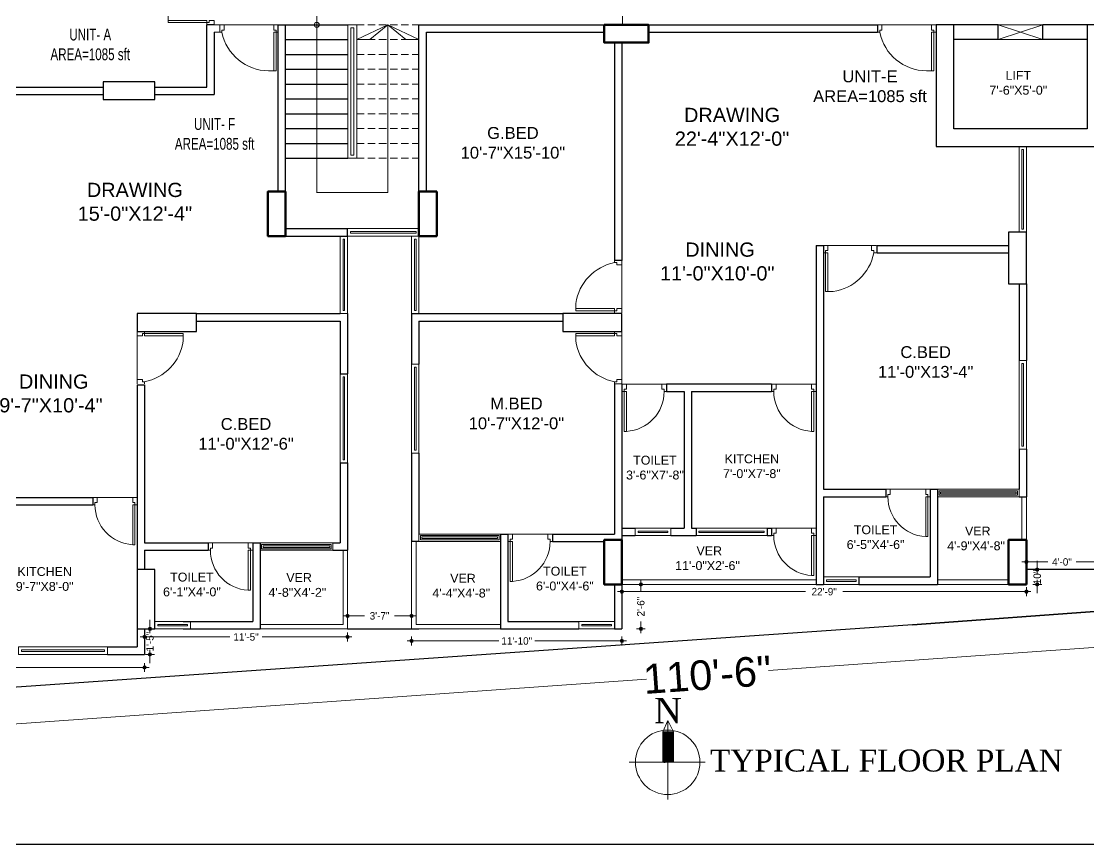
# Model space of a CAD drawing. Header units: feet. Extents: x 26 to 44756, y -209071 to 1253.
# Drawn here: x 4683 to 5404, y 14 to 570 of the extents above; entities that cross this region are included whole.
import ezdxf

# ---------------------------------------------------------------- set-up
doc = ezdxf.new("R2010")
doc.units = ezdxf.units.FT
doc.header["$MEASUREMENT"] = 0
doc.linetypes.add('HIDDEN', pattern=[0.375, 0.25, -0.125])
doc.layers.get('0').update_dxf_attribs({"lineweight": 0})
doc.layers.get('Defpoints').update_dxf_attribs({"lineweight": 15})
for name, color, linetype, lineweight in [('Arrow-Z', 222, 'Continuous', 0), ('COLUMN', 1, 'Continuous', 50), ('Column_Zakirul', 10, 'Continuous', 30), ('DOOR', 13, 'Continuous', 20), ('pln-WALL', 7, 'Continuous', 35), ('TEXT', 251, 'Continuous', 9), ('TEXT 2', 190, 'Continuous', 13), ('VER', 30, 'Continuous', 15), ('wall', 250, 'Continuous', 0), ('WALL (I)', 7, 'Continuous', 0), ('WALL 0.30', 3, 'Continuous', 0), ('WIN', 132, 'Continuous', 9)]:
    doc.layers.add(name, color=color, linetype=linetype, lineweight=lineweight)
doc.layers.add('Boundary Line', color=1, linetype='Continuous')
doc.styles.add('1-2', font='arial.ttf')
doc.styles.add('a', font='times.ttf', dxfattribs={"height": 1})
doc.styles.add('arial narrow', font='ARIALN.TTF')
doc.styles.add('DIM', font='arial.ttf', dxfattribs={"width": 0.9, "height": 7})
doc.styles.add('TNR', font='ARIALN.TTF', dxfattribs={"width": 0.7, "height": 8})
doc.dimstyles.new('New Dimnsion_Z', dxfattribs={"dimtxt": 5, "dimasz": 3, "dimexe": 0, "dimexo": 0, "dimgap": 0.5, "dimtad": 0, "dimdec": 0, "dimzin": 3, "dimdsep": 46, "dimlunit": 4, "dimtxsty": 'Standard', "dimblk": 'Arrow', "dimcen": 0, "dimse1": 1, "dimse2": 1, "dimclrd": 253, "dimclre": 253, "dimclrt": 142, "dimadec": 1, "dimazin": 1, "dimtfac": 1, "dimtdec": 0, "dimtix": 1, "dimtofl": 0, "dimtmove": 1, "dimatfit": 3, "dimldrblk": 'Arrow', "dimfxl": 3, "dimtolj": 1, "dimtzin": 0, "dimlwd": -1, "dimlwe": -1, "dimarcsym": 0})
doc.dimstyles.new('STANDARD$0', dxfattribs={"dimscale": 0, "dimtxt": 10, "dimasz": 8, "dimexe": 6, "dimexo": 8, "dimgap": 3, "dimtad": 1, "dimdec": 1, "dimzin": 3, "dimdsep": 46, "dimlunit": 4, "dimtxsty": 'DIM', "dimblk": 'DOTSMALL', "dimcen": 0, "dimclrd": 6, "dimclre": 6, "dimclrt": 256, "dimadec": 0, "dimazin": 0, "dimtfac": 1, "dimtdec": 1, "dimtofl": 0, "dimtmove": 2, "dimatfit": 1, "dimldrblk": 'DOTSMALL', "dimfxl": 1, "dimtolj": 1, "dimtzin": 0, "dimarcsym": 0})

# ---------------------------------------------------------------- blocks, each defined once
blk = doc.blocks.new('D2')
at = {"layer": 'DOOR', "linetype": 'ByBlock'}
for p, q in [((-5, 0), (-5, -1.5)), ((0, 0), (0, -3)), ((-3.5, -1.5), (-3.5, -3)), ((-31.96, -27), (-31.96, -28.5)), ((-5, -27), (-31.96, -27)), ((-5, -28.5), (-31.96, -28.5)), ((-5, -27), (-5, -28.5)), ((-5, -30), (-5, -28.5)), ((-3.5, -28.5), (-3.5, -27)), ((0, -30), (0, -27))]:
    blk.add_line(p, q, dxfattribs=at)
for points in [[(-3.5, -1.5), (-5, -1.5)], [(0, -3), (-3.5, -3)], [(-3.5, -28.5), (-5, -28.5)], [(0, -27), (-3.5, -27)]]:
    blk.add_lwpolyline(points, dxfattribs=at)
blk.add_arc((-5, -28.5), 27, 90, 176.81526, dxfattribs=at)
blk = doc.blocks.new('DOOOO')
at = {"layer": 'DOOR'}
blk.add_line((103921.78, 4820.01), (103945.78, 4820.01), dxfattribs=at)
at = {"layer": 'DOOR', "rotation": 270}
blk.add_blockref('D2', (103948.78, 4820.01), dxfattribs=at)
blk = doc.blocks.new('d 36')
at = {"layer": 'DOOR'}
for p, q in [((114513.84, 20341.86), (114508.84, 20341.86)), ((114512.34, 20315.79), (114512.34, 20341.86)), ((114513.84, 20315.79), (114513.84, 20341.86)), ((114479.84, 20315.79), (114481.34, 20315.79)), ((114512.34, 20315.79), (114513.84, 20315.79)), ((114515.34, 20315.79), (114513.84, 20315.79)), ((114479.84, 20310.79), (114482.84, 20310.79)), ((114481.34, 20314.29), (114482.84, 20314.29)), ((114482.84, 20310.79), (114512.34, 20310.79)), ((114513.84, 20314.29), (114512.34, 20314.29)), ((114515.34, 20310.79), (114512.34, 20310.79))]:
    blk.add_line(p, q, dxfattribs=at)
for points in [[(114481.34, 20314.29), (114481.34, 20315.79)], [(114513.84, 20314.29), (114513.84, 20315.79)], [(114482.84, 20310.79), (114482.84, 20314.29)], [(114512.34, 20310.79), (114512.34, 20314.29)]]:
    blk.add_lwpolyline(points, dxfattribs=at)
blk.add_arc((114513.35, 20309.56), 32.61, 97.94778, 168.98864, dxfattribs=at)
blk = doc.blocks.new('d40')
at = {"layer": 'DOOR'}
for p, q in [((66129.59, 28438.54), (66124.59, 28438.54)), ((66128.09, 28412.47), (66128.09, 28438.54)), ((66129.59, 28412.47), (66129.59, 28438.54)), ((66091.59, 28412.47), (66093.09, 28412.47)), ((66091.59, 28407.47), (66094.59, 28407.47)), ((66093.09, 28410.97), (66094.59, 28410.97)), ((66128.09, 28412.47), (66129.59, 28412.47)), ((66129.59, 28410.97), (66128.09, 28410.97)), ((66131.09, 28407.47), (66128.09, 28407.47)), ((66131.09, 28412.47), (66129.59, 28412.47))]:
    blk.add_line(p, q, dxfattribs=at)
for points in [[(66093.09, 28410.97), (66093.09, 28412.47)], [(66094.59, 28407.47), (66094.59, 28410.97)], [(66128.09, 28407.47), (66128.09, 28410.97)], [(66129.59, 28410.97), (66129.59, 28412.47)]]:
    blk.add_lwpolyline(points, dxfattribs=at)
blk.add_arc((66124.92, 28406.07), 32.47, 90.58736, 168.63094, dxfattribs=at)
blk = doc.blocks.new('*D19')
at = {"color": 6, "ltscale": 2, "transparency": 16777216}
for p, q in [((5131.18, 621.36), (5088.97, 621.36)), ((5088.97, 568.36), (5088.97, 620.36)), ((5091.57, 567.36), (5088.97, 567.36))]:
    blk.add_line(p, q, dxfattribs=at)
for points in [[(5088.8, 620.36), (5089.13, 620.36), (5088.97, 621.36)], [(5088.8, 568.36), (5089.13, 568.36), (5088.97, 567.36)]]:
    blk.add_solid(points, dxfattribs=at)
at = {"layer": 'Defpoints', "color": 0, "ltscale": 2, "transparency": 16777216}
for p in [(5088.97, 621.36), (5131.18, 621.36, 821.93), (5091.57, 567.36, 821.93)]:
    blk.add_point(p, dxfattribs=at)
at = {"color": 7, "ltscale": 2, "transparency": 16777216, "insert": (5083.77, 594.36), "char_height": 10, "attachment_point": 5, "rotation": 90, "style": '1-2'}
blk.add_mtext('\\A1;4\'-6"', dxfattribs=at)
blk = doc.blocks.new('*D12')
at = {"layer": 'Defpoints', "color": 0, "ltscale": 2, "transparency": 16777216}
for p in [(5806.03, 200.57, 794.8), (4482.88, 106.55, 804.49), (4484.65, 81.6)]:
    blk.add_point(p, dxfattribs=at)
at = {"layer": 'wall', "color": 7, "ltscale": 2, "transparency": 16777216}
for p, q in [((5806.03, 200.57), (5807.8, 175.61)), ((5806.81, 175.54), (5187.39, 131.53)), ((4485.65, 81.67), (5105.06, 125.68)), ((4482.88, 106.55), (4484.65, 81.6))]:
    blk.add_line(p, q, dxfattribs=at)
for points in [[(5806.79, 175.71), (5806.82, 175.38), (5807.8, 175.61)], [(4485.64, 81.84), (4485.66, 81.5), (4484.65, 81.6)]]:
    blk.add_solid(points, dxfattribs=at)
at = {"layer": 'wall', "color": 7, "ltscale": 2, "transparency": 16777216, "insert": (5146.23, 128.61), "char_height": 20, "attachment_point": 5, "rotation": 4.06429, "style": '1-2'}
blk.add_mtext('\\A1;110\'-6"', dxfattribs=at)
blk = doc.blocks.new('Arrow')
at = {"layer": 'Arrow-Z', "ltscale": 10}
h = blk.add_hatch(color=256, dxfattribs=at)
h.dxf.hatch_style = 1
edge = h.paths.add_edge_path()
edge.add_arc((0, 0), 0.377, 0, 360)
for p, q in [((1, 0), (-1, 0)), ((0, 1), (0, -1))]:
    blk.add_line(p, q, dxfattribs=at)
blk.add_circle((0, 0), 0.377, dxfattribs=at)
blk = doc.blocks.new('*D53')
at = {"color": 253, "transparency": 16777216}
for p, q in [((5364.58, 204.86), (5375.92, 204.86)), ((5406.58, 204.86), (5395.25, 204.86))]:
    blk.add_line(p, q, dxfattribs=at)
at = {"layer": 'Defpoints', "color": 0, "transparency": 16777216}
for p in [(5361.58, 204.86), (5361.58, 204.7, 821.93), (5409.58, 205.08, 821.93)]:
    blk.add_point(p, dxfattribs=at)
at = {"color": 253, "transparency": 16777216, "xscale": 3, "yscale": 3, "zscale": 3, "rotation": 180}
blk.add_blockref('Arrow', (5361.58, 204.86), dxfattribs=at)
at = {"color": 253, "transparency": 16777216, "xscale": 3, "yscale": 3, "zscale": 3}
blk.add_blockref('Arrow', (5409.58, 204.86), dxfattribs=at)
at = {"color": 142, "transparency": 16777216, "insert": (5385.58, 204.86), "char_height": 5, "attachment_point": 5}
blk.add_mtext('\\A1;4\'-0"', dxfattribs=at)
blk = doc.blocks.new('*D54')
at = {"color": 253, "transparency": 16777216}
for p, q in [((5368.87, 202.7), (5368.87, 205.7)), ((5368.87, 186.7), (5368.87, 183.7))]:
    blk.add_line(p, q, dxfattribs=at)
at = {"layer": 'Defpoints', "color": 0, "transparency": 16777216}
for p in [(5361.58, 199.7, 821.93), (5361.58, 189.7, 821.93), (5368.87, 189.7)]:
    blk.add_point(p, dxfattribs=at)
at = {"color": 253, "transparency": 16777216, "xscale": 3, "yscale": 3, "zscale": 3}
for p, rotation in [((5368.87, 199.7), 270), ((5368.87, 189.7), 90)]:
    blk.add_blockref('Arrow', p, dxfattribs=dict(at, rotation=rotation))
at = {"color": 142, "transparency": 16777216, "insert": (5368.87, 194.7), "char_height": 5, "attachment_point": 5, "rotation": 90}
blk.add_mtext('\\A1;10"', dxfattribs=at)
blk = doc.blocks.new('*D55')
at = {"color": 253, "transparency": 16777216}
for p, q in [((5091.57, 184.8), (5212.5, 184.8)), ((5358.58, 184.8), (5237.66, 184.8))]:
    blk.add_line(p, q, dxfattribs=at)
at = {"layer": 'Defpoints', "color": 0, "transparency": 16777216}
for p in [(5088.57, 189.7, 821.93), (5361.58, 189.7, 821.93), (5088.57, 184.8)]:
    blk.add_point(p, dxfattribs=at)
at = {"color": 253, "transparency": 16777216, "xscale": 3, "yscale": 3, "zscale": 3, "rotation": 180}
blk.add_blockref('Arrow', (5088.57, 184.8), dxfattribs=at)
at = {"color": 253, "transparency": 16777216, "xscale": 3, "yscale": 3, "zscale": 3}
blk.add_blockref('Arrow', (5361.58, 184.8), dxfattribs=at)
at = {"color": 142, "transparency": 16777216, "insert": (5225.08, 184.8), "char_height": 5, "attachment_point": 5}
blk.add_mtext('\\A1;22\'-9"', dxfattribs=at)
blk = doc.blocks.new('*D56')
at = {"color": 253, "transparency": 16777216}
for p, q in [((5101.33, 186.7), (5101.33, 184.78)), ((5101.33, 162.7), (5101.33, 164.62))]:
    blk.add_line(p, q, dxfattribs=at)
at = {"layer": 'Defpoints', "color": 0, "transparency": 16777216}
for p in [(5088.57, 189.7, 821.93), (5101.33, 189.7), (5088.57, 159.7, 821.93)]:
    blk.add_point(p, dxfattribs=at)
at = {"color": 253, "transparency": 16777216, "xscale": 3, "yscale": 3, "zscale": 3}
for p, rotation in [((5101.33, 189.7), 90), ((5101.33, 159.7), 270)]:
    blk.add_blockref('Arrow', p, dxfattribs=dict(at, rotation=rotation))
at = {"color": 142, "transparency": 16777216, "insert": (5101.33, 174.7), "char_height": 5, "attachment_point": 5, "rotation": 90}
blk.add_mtext('\\A1;2\'-6"', dxfattribs=at)
blk = doc.blocks.new('*D57')
at = {"color": 253, "transparency": 16777216}
for p, q in [((4949.57, 151.51), (5005.4, 151.51)), ((5085.57, 151.51), (5029.74, 151.51))]:
    blk.add_line(p, q, dxfattribs=at)
at = {"layer": 'Defpoints', "color": 0, "transparency": 16777216}
for p in [(4946.57, 159.7, 821.93), (5088.57, 159.7, 821.93), (4946.57, 151.51)]:
    blk.add_point(p, dxfattribs=at)
at = {"color": 253, "transparency": 16777216, "xscale": 3, "yscale": 3, "zscale": 3, "rotation": 180}
blk.add_blockref('Arrow', (4946.57, 151.51), dxfattribs=at)
at = {"color": 253, "transparency": 16777216, "xscale": 3, "yscale": 3, "zscale": 3}
blk.add_blockref('Arrow', (5088.57, 151.51), dxfattribs=at)
at = {"color": 142, "transparency": 16777216, "insert": (5017.57, 151.51), "char_height": 5, "attachment_point": 5}
blk.add_mtext('\\A1;11\'-10"', dxfattribs=at)
blk = doc.blocks.new('*D58')
at = {"color": 253, "transparency": 16777216}
for p, q in [((4906.35, 168.44), (4914.87, 168.44)), ((4943.57, 168.44), (4935.04, 168.44))]:
    blk.add_line(p, q, dxfattribs=at)
at = {"layer": 'Defpoints', "color": 0, "transparency": 16777216}
for p in [(4903.35, 168.44), (4903.35, 167.58, 821.93), (4946.57, 167.58, 821.93)]:
    blk.add_point(p, dxfattribs=at)
at = {"color": 253, "transparency": 16777216, "xscale": 3, "yscale": 3, "zscale": 3, "rotation": 180}
blk.add_blockref('Arrow', (4903.35, 168.44), dxfattribs=at)
at = {"color": 253, "transparency": 16777216, "xscale": 3, "yscale": 3, "zscale": 3}
blk.add_blockref('Arrow', (4946.57, 168.44), dxfattribs=at)
at = {"color": 142, "transparency": 16777216, "insert": (4924.96, 168.44), "char_height": 5, "attachment_point": 5}
blk.add_mtext('\\A1;3\'-7"', dxfattribs=at)
blk = doc.blocks.new('*D59')
at = {"color": 253, "transparency": 16777216}
for p, q in [((4769.36, 154.24), (4823.94, 154.24)), ((4900.35, 154.24), (4845.77, 154.24))]:
    blk.add_line(p, q, dxfattribs=at)
at = {"layer": 'Defpoints', "color": 0, "transparency": 16777216}
for p in [(4766.36, 159.7, 821.93), (4903.35, 159.7, 821.93), (4766.36, 154.24)]:
    blk.add_point(p, dxfattribs=at)
at = {"color": 253, "transparency": 16777216, "xscale": 3, "yscale": 3, "zscale": 3, "rotation": 180}
blk.add_blockref('Arrow', (4766.36, 154.24), dxfattribs=at)
at = {"color": 253, "transparency": 16777216, "xscale": 3, "yscale": 3, "zscale": 3}
blk.add_blockref('Arrow', (4903.35, 154.24), dxfattribs=at)
at = {"color": 142, "transparency": 16777216, "insert": (4834.86, 154.24), "char_height": 5, "attachment_point": 5}
blk.add_mtext('\\A1;11\'-5"', dxfattribs=at)
blk = doc.blocks.new('*D60')
at = {"color": 253, "transparency": 16777216}
for p, q in [((4769.98, 162.7), (4769.98, 165.7)), ((4769.98, 139.46), (4769.98, 136.46))]:
    blk.add_line(p, q, dxfattribs=at)
at = {"layer": 'Defpoints', "color": 0, "transparency": 16777216}
for p in [(4766.36, 159.7, 821.93), (4769.98, 159.7), (4766.36, 142.46, 821.93)]:
    blk.add_point(p, dxfattribs=at)
at = {"color": 253, "transparency": 16777216, "xscale": 3, "yscale": 3, "zscale": 3}
for p, rotation in [((4769.98, 159.7), 270), ((4769.98, 142.46), 90)]:
    blk.add_blockref('Arrow', p, dxfattribs=dict(at, rotation=rotation))
at = {"color": 142, "transparency": 16777216, "insert": (4769.98, 151.08), "char_height": 5, "attachment_point": 5, "rotation": 90}
blk.add_mtext('\\A1;1\'-5"', dxfattribs=at)
blk = doc.blocks.new('*D61')
at = {"color": 253, "transparency": 16777216}
for p, q in [((4511.7, 133.63), (4625.78, 133.63)), ((4763.36, 133.63), (4649.28, 133.63))]:
    blk.add_line(p, q, dxfattribs=at)
at = {"layer": 'Defpoints', "color": 0, "transparency": 16777216}
for p in [(4508.7, 142.46, 821.93), (4766.36, 142.46, 821.93), (4508.7, 133.63)]:
    blk.add_point(p, dxfattribs=at)
at = {"color": 253, "transparency": 16777216, "xscale": 3, "yscale": 3, "zscale": 3, "rotation": 180}
blk.add_blockref('Arrow', (4508.7, 133.63), dxfattribs=at)
at = {"color": 253, "transparency": 16777216, "xscale": 3, "yscale": 3, "zscale": 3}
blk.add_blockref('Arrow', (4766.36, 133.63), dxfattribs=at)
at = {"color": 142, "transparency": 16777216, "insert": (4637.53, 133.63), "char_height": 5, "attachment_point": 5}
blk.add_mtext('\\A1;21\'-6"', dxfattribs=at)

msp = doc.modelspace()

# ---------------------------------------------------------------- hatches: boundary and pattern name
at = {"layer": 'pln-WALL'}
h = msp.add_hatch(dxfattribs=at)
h.set_pattern_fill('ANSI31', color=256, scale=1.431119, angle=810, style=0)
h.set_pattern_definition([(135, (49662.4632, -5098.92714), (-0.1264942564, -0.1264942564), [])])
h.paths.add_polyline_path([(5116.25, 90.25), (5116.25, 69.67), (5123.32, 69.67), (5123.32, 90.25)])

# ---------------------------------------------------------------- linework, layer by layer
at = {"color": 7, "lineweight": 25, "ltscale": 2}
for p, q in [((4808.36, 525.38), (4808.36, 567.36)), ((4813.36, 567.36), (4808.36, 567.36)), ((4813.36, 562.36), (4813.36, 520.38)), ((4856.57, 454.82, 821.93), (4856.57, 567.36, 821.93)), ((4856.57, 567.36, 821.93), (4903.57, 567.36, 821.93)), ((4861.57, 454.82, 821.93), (4861.57, 567.36, 821.93)), ((4951.57, 567.36, 821.93), (5076.57, 567.36, 821.93)), ((4951.57, 454.82, 821.93), (4951.57, 567.36, 821.93)), ((4951.57, 567.36, 821.93), (4956.57, 567.36, 821.93)), ((4956.57, 562.36, 821.93), (5076.57, 562.36, 821.93)), ((4956.57, 454.82, 821.93), (4956.57, 562.36, 821.93)), ((5106.57, 567.36, 821.93), (5261.08, 567.36, 821.93)), ((5106.57, 562.36, 821.93), (5261.08, 562.36, 821.93)), ((5261.08, 567.36, 821.93), (5261.08, 562.36, 821.93)), ((5342.58, 567.36, 821.93), (5312.58, 567.36, 821.93)), ((5342.58, 557.36, 821.93), (5342.58, 567.36, 821.93)), ((5402.58, 567.36, 821.93), (5372.58, 567.36, 821.93)), ((5372.58, 557.36, 821.93), (5372.58, 567.36, 821.93)), ((4861.57, 557.36, 821.93), (4903.57, 557.36, 821.93)), ((5083.57, 555.36, 821.93), (5083.57, 408.39, 821.93)), ((5088.57, 555.36, 821.93), (5088.57, 408.39, 821.93)), ((5342.58, 557.36, 821.93), (5312.58, 557.36, 821.93)), ((5402.58, 557.36, 821.93), (5372.58, 557.36, 821.93)), ((4861.57, 547.36, 821.93), (4903.57, 547.36, 821.93)), ((4861.57, 537.36, 821.93), (4903.57, 537.36, 821.93)), ((4861.57, 527.36, 821.93), (4903.57, 527.36, 821.93)), ((4672.5, 525.38, 821.93), (4738.36, 525.38, 821.93)), ((4672.5, 520.38, 821.93), (4738.36, 520.38, 821.93)), ((4773.36, 525.38, 821.93), (4808.36, 525.38, 821.93)), ((4773.36, 520.38, 821.93), (4813.36, 520.38, 821.93)), ((4861.57, 517.36, 821.93), (4903.57, 517.36, 821.93)), ((4861.57, 507.36, 821.93), (4903.57, 507.36, 821.93)), ((4861.57, 497.36, 821.93), (4903.57, 497.36, 821.93)), ((4861.57, 487.36, 821.93), (4903.57, 487.36, 821.93)), ((4861.57, 477.36, 821.93), (4903.57, 477.36, 821.93)), ((4861.57, 429.82, 821.93), (4903.35, 429.82, 821.93)), ((4903.35, 424.82, 821.93), (4903.35, 429.82, 821.93)), ((4861.57, 424.82, 821.93), (4903.35, 424.82, 821.93)), ((5219.57, 418.46, 821.93), (5219.57, 189.7, 821.93)), ((5219.57, 418.46, 821.93), (5224.57, 418.46, 821.93)), ((5224.57, 418.46, 821.93), (5224.57, 253.89, 821.93)), ((5260.57, 418.46, 821.93), (5260.57, 413.46, 821.93)), ((5260.57, 418.46, 821.93), (5349.58, 418.46, 821.93)), ((5260.57, 413.46, 821.93), (5349.58, 413.46, 821.93)), ((5088.57, 408.39, 821.93), (5083.57, 408.39, 821.93)), ((5356.58, 392.46, 821.93), (5356.58, 340.89, 821.93)), ((5361.58, 392.46, 821.93), (5361.58, 340.89, 821.93)), ((4801.36, 372.46, 821.93), (4893.36, 372.46, 821.93)), ((4801.36, 372.46, 821.93), (4898.36, 372.46, 821.93)), ((4801.36, 367.46, 821.93), (4898.35, 367.46, 821.93)), ((4898.35, 367.46, 821.93), (4898.35, 331.79, 821.93)), ((4903.35, 372.46, 821.93), (4903.35, 331.79, 821.93)), ((4946.57, 372.46, 821.93), (4946.57, 338.29, 821.93)), ((4946.57, 372.46, 821.93), (5048.57, 372.46, 821.93)), ((4946.57, 372.46, 821.93), (5048.57, 372.46, 821.93)), ((4951.57, 367.46, 821.93), (4951.57, 338.29, 821.93)), ((4951.57, 367.46, 821.93), (5048.57, 367.46, 821.93)), ((4951.57, 367.46, 821.93), (5048.57, 367.46, 821.93)), ((4898.35, 331.79, 821.93), (4903.35, 331.79, 821.93)), ((4761.36, 324.46, 821.93), (4761.36, 171.7, 821.93)), ((4761.36, 324.46, 821.93), (4766.36, 324.46, 821.93)), ((4766.36, 324.46, 821.93), (4766.36, 217.7, 821.93)), ((5083.57, 324.96, 821.93), (5083.57, 223.7, 821.93)), ((5088.57, 324.96, 821.93), (5088.57, 219.7, 821.93)), ((5118.57, 324.96, 821.93), (5189.57, 324.96, 821.93)), ((5118.57, 324.96, 821.93), (5118.57, 319.96, 821.93)), ((5189.57, 324.96, 821.93), (5189.57, 319.96, 821.93)), ((5118.57, 319.96, 821.93), (5130.57, 319.96, 821.93)), ((5130.57, 319.96, 821.93), (5130.57, 227.7, 821.93)), ((5135.57, 319.96, 821.93), (5135.57, 227.7, 821.93)), ((5135.57, 319.96, 821.93), (5189.57, 319.96, 821.93)), ((4946.57, 278.29, 821.93), (4946.57, 218.7, 821.93)), ((4951.57, 278.29, 821.93), (4951.57, 223.7, 821.93)), ((5356.58, 280.89, 821.93), (5356.58, 253.89, 821.93)), ((5361.58, 280.89, 821.93), (5361.58, 248.89, 821.93)), ((4898.35, 271.79, 821.93), (4898.35, 217.73, 821.93)), ((4898.35, 271.79, 821.93), (4903.35, 271.79, 821.93)), ((4903.35, 271.79, 821.93), (4903.35, 212.7, 821.93)), ((5224.57, 253.89, 821.93), (5266.58, 253.89, 821.93)), ((5266.58, 253.89, 821.93), (5266.58, 248.89, 821.93)), ((5296.58, 253.89, 821.93), (5296.58, 194.7, 821.93)), ((5296.58, 253.89, 821.93), (5301.58, 253.89, 821.93)), ((5301.58, 253.89, 821.93), (5301.58, 248.89, 821.93)), ((4646.5, 248.46, 821.93), (4731.36, 248.46, 821.93)), ((4731.36, 248.46, 821.93), (4731.36, 243.46, 821.93)), ((5224.57, 248.89, 821.93), (5224.57, 189.7, 821.93)), ((5224.57, 248.89, 821.93), (5266.58, 248.89, 821.93)), ((5301.58, 248.89, 821.93), (5301.58, 189.7, 821.93)), ((5356.58, 248.89, 821.93), (5361.58, 248.89, 821.93)), ((5358.58, 248.89, 821.93), (5361.58, 248.89, 821.93)), ((4646.5, 243.46, 821.93), (4731.36, 243.46, 821.93)), ((5006.61, 223.7, 821.93), (5006.61, 218.7, 821.93)), ((5006.61, 223.7, 821.93), (5011.61, 223.7, 821.93)), ((5011.61, 223.7, 821.93), (5011.61, 164.7, 821.93)), ((5041.61, 223.7, 821.93), (5041.61, 218.7, 821.93)), ((5041.61, 223.7, 821.93), (5083.57, 223.7, 821.93)), ((5088.57, 227.7, 821.93), (5097.57, 227.7, 821.93)), ((5121.57, 227.7, 821.93), (5130.57, 227.7, 821.93)), ((5135.57, 227.7, 821.93), (5138.57, 227.7, 821.93)), ((5138.57, 227.7, 821.93), (5138.57, 222.7, 821.93)), ((5186.57, 227.7, 821.93), (5189.57, 227.7, 821.93)), ((5186.57, 227.7, 821.93), (5186.57, 222.7, 821.93)), ((5189.57, 227.7, 821.93), (5189.57, 222.7, 821.93)), ((4766.36, 217.7, 821.93), (4809.36, 217.7, 821.93)), ((4809.36, 217.7, 821.93), (4809.36, 212.7, 821.93)), ((4839.36, 217.7, 821.93), (4844.36, 217.7, 821.93)), ((4839.36, 217.7, 821.93), (4839.36, 164.7, 821.93)), ((4844.36, 217.7, 821.93), (4844.36, 159.7, 821.93)), ((4893.36, 217.73, 821.93), (4898.35, 217.73, 821.93)), ((4951.57, 218.7, 821.93), (4946.57, 218.7, 821.93)), ((5006.61, 218.7, 821.93), (5006.61, 159.7, 821.93)), ((5041.61, 218.7, 821.93), (5076.57, 218.7, 821.93)), ((5088.57, 222.7, 821.93), (5097.57, 222.7, 821.93)), ((5121.57, 222.7, 821.93), (5138.57, 222.7, 821.93)), ((5186.57, 222.7, 821.93), (5189.57, 222.7, 821.93)), ((4766.36, 212.7, 821.93), (4809.36, 212.7, 821.93)), ((4766.36, 212.7, 821.93), (4766.36, 199.7, 821.93)), ((4893.36, 212.7, 821.93), (4903.35, 212.7, 821.93)), ((5248.57, 194.7, 821.93), (5248.57, 189.7, 821.93)), ((5248.57, 194.7, 821.93), (5296.58, 194.7, 821.93)), ((5409.58, 199.7, 821.93), (5361.58, 199.7, 821.93)), ((5083.57, 189.7, 821.93), (5083.57, 159.7, 821.93)), ((5088.57, 189.7, 821.93), (5088.57, 159.7, 821.93)), ((5219.57, 189.7, 821.93), (5224.57, 189.7, 821.93)), ((5248.57, 189.7, 821.93), (5301.58, 189.7, 821.93)), ((4761.36, 159.7, 821.93), (4761.36, 147.46, 821.93)), ((4766.36, 159.7, 821.93), (4766.36, 142.46, 821.93)), ((4792.36, 164.7, 821.93), (4839.36, 164.7, 821.93)), ((4792.36, 159.7, 821.93), (4844.36, 159.7, 821.93)), ((4903.35, 159.7, 821.93), (4951.57, 159.7, 821.93)), ((5006.61, 159.7, 821.93), (5059.57, 159.7, 821.93)), ((5011.61, 164.7, 821.93), (5059.57, 164.7, 821.93)), ((5083.57, 159.7, 821.93), (5088.57, 159.7, 821.93)), ((4741.25, 147.46, 821.93), (4761.36, 147.46, 821.93)), ((4741.25, 142.46, 821.93), (4766.36, 142.46, 821.93))]:
    msp.add_line(p, q, dxfattribs=at)
for p, q in [((4813.36, 567.36), (4817.07, 567.36, 821.93)), ((4817.07, 562.36, 821.93), (4813.36, 562.36)), ((4817.07, 567.36, 821.93), (4817.07, 562.36, 821.93)), ((5088.57, 324.96, 821.93), (5083.57, 324.96, 821.93))]:
    msp.add_line(p, q)
msp.add_lwpolyline([(4266.55, 1052.99), (5917.26, 1052.99), (5917.26, 14.05), (4266.55, 14.05)], close=True, dxfattribs=at)
at = {"layer": 'Boundary Line'}
for p, q in [((5284.61, 162.46, 821.93), (5806.03, 200.57)), ((5806.03, 200.57, 821.93), (5284.61, 162.46, 821.93)), ((5284.61, 162.46, 821.93), (4482.88, 106.55, 821.93))]:
    msp.add_line(p, q, dxfattribs=at)
at = {"layer": 'COLUMN', "ltscale": 85, "elevation": 821.93}
for points in [[(5076.57, 567.36), (5076.57, 555.36), (5106.57, 555.36), (5106.57, 567.36)], [(4861.57, 454.82), (4849.57, 454.82), (4849.57, 424.82), (4861.57, 424.82)], [(4963.57, 454.82), (4951.57, 454.82), (4951.57, 424.82), (4963.57, 424.82)]]:
    msp.add_lwpolyline(points, close=True, dxfattribs=at)
for points in [[(5088.57, 189.7), (5088.57, 219.7), (5076.57, 219.7), (5076.57, 189.7), (5088.57, 189.7)], [(5361.58, 189.7), (5361.58, 219.7), (5349.58, 219.7), (5349.58, 189.7), (5361.58, 189.7)]]:
    msp.add_lwpolyline(points, dxfattribs=at)
at = {"layer": 'Column_Zakirul', "ltscale": 85, "elevation": 821.93}
for points in [[(5076.57, 567.36), (5076.57, 555.36), (5106.57, 555.36), (5106.57, 567.36)], [(5312.58, 567.36), (5300.58, 567.36), (5300.58, 485.15), (5414.58, 485.15), (5414.58, 567.36), (5402.58, 567.36), (5402.58, 497.15), (5312.58, 497.15)], [(4738.36, 528.88), (4738.36, 516.88), (4773.36, 516.88), (4773.36, 528.88)], [(4861.57, 454.82), (4849.57, 454.82), (4849.57, 424.82), (4861.57, 424.82)], [(4963.57, 454.82), (4951.57, 454.82), (4951.57, 424.82), (4963.57, 424.82)], [(5349.58, 392.46), (5361.58, 392.46), (5361.58, 427.46), (5349.58, 427.46)], [(4761.36, 372.46), (4761.36, 360.46), (4801.36, 360.46), (4801.36, 372.46)], [(5048.57, 372.46), (5048.57, 360.46), (5088.57, 360.46), (5088.57, 372.46)], [(4761.36, 159.7), (4773.36, 159.7), (4773.36, 199.7), (4761.36, 199.7)]]:
    msp.add_lwpolyline(points, close=True, dxfattribs=at)
for points in [[(5088.57, 189.7), (5088.57, 219.7), (5076.57, 219.7), (5076.57, 189.7), (5088.57, 189.7)], [(5361.58, 189.7), (5361.58, 219.7), (5349.58, 219.7), (5349.58, 189.7), (5361.58, 189.7)]]:
    msp.add_lwpolyline(points, dxfattribs=at)
at = {"layer": 'DOOR'}
for p, q in [((4820.07, 567.36, 821.93), (4853.57, 567.36, 821.93)), ((5264.08, 567.36, 821.93), (5297.58, 567.36, 821.93))]:
    msp.add_line(p, q, dxfattribs=at)
at = {"layer": 'TEXT', "lineweight": 20}
for p, q in [((5119.44, 97.83), (5119.44, 44.44)), ((5144.76, 69.65), (5093.53, 69.65))]:
    msp.add_line(p, q, dxfattribs=at)
msp.add_lwpolyline([(5116.2, 90.23), (5123.27, 90.23), (5123.27, 69.65), (5116.2, 69.65)], close=True, dxfattribs=at)
msp.add_circle((5119.44, 69.65), 21.76, dxfattribs=at)
at = {"layer": 'VER', "ltscale": 85}
for p, q in [((4903.57, 477.36, 821.93), (4903.57, 567.36, 821.93)), ((4909.57, 477.36, 821.93), (4909.57, 567.36, 821.93)), ((5358.58, 248.89, 821.93), (5358.58, 219.7, 821.93)), ((5361.58, 248.89, 821.93), (5361.58, 219.7, 821.93)), ((4946.57, 218.7, 821.93), (4946.57, 159.7, 821.93)), ((4949.57, 218.7, 821.93), (4949.57, 162.74, 821.93)), ((4900.35, 212.7, 821.93), (4900.35, 162.7, 821.93)), ((4903.35, 212.7, 821.93), (4903.35, 159.7, 821.93)), ((5088.57, 192.7, 821.93), (5219.57, 192.7, 821.93)), ((5088.57, 189.7, 821.93), (5219.57, 189.7, 821.93)), ((5301.58, 192.7, 821.93), (5349.58, 192.7, 821.93)), ((5301.58, 189.7, 821.93), (5349.58, 189.7, 821.93)), ((4844.36, 162.7, 821.93), (4900.35, 162.7, 821.93)), ((4844.36, 159.7, 821.93), (4903.35, 159.7, 821.93)), ((4946.57, 159.7, 821.93), (5006.61, 159.7, 821.93)), ((4949.57, 162.74, 821.93), (5006.61, 162.74, 821.93))]:
    msp.add_line(p, q, dxfattribs=at)
at = {"layer": 'VER', "ltscale": 85, "elevation": 821.93}
for points in [[(4903.57, 567.36), (4909.57, 567.36), (4909.57, 477.36), (4903.57, 477.36)], [(4905.57, 565.36), (4907.57, 565.36), (4907.57, 479.36), (4905.57, 479.36)]]:
    msp.add_lwpolyline(points, close=True, dxfattribs=at)
at = {"layer": 'wall', "color": 5, "ltscale": 85}
for p, q in [((4882.57, 585.29, 821.93), (4882.57, 453.93, 821.93)), ((4882.57, 454.25, 821.93), (4882.57, 567.36, 821.93)), ((4930.57, 567.36, 821.93), (4909.57, 557.36, 821.93)), ((4918.35, 557.36, 821.93), (4930.57, 567.36, 821.93)), ((4930.57, 567.36, 821.93), (4930.57, 454.25, 821.93)), ((4930.57, 567.36, 821.93), (4951.57, 557.36, 821.93)), ((4942.78, 557.36, 821.93), (4930.57, 567.36, 821.93)), ((5342.58, 557.36, 821.93), (5372.58, 567.36, 821.93)), ((5342.58, 567.36, 821.93), (5372.58, 557.36, 821.93)), ((4909.57, 557.36, 821.93), (4918.35, 557.36, 821.93)), ((4942.78, 557.36, 821.93), (4951.57, 557.36, 821.93)), ((4930.57, 454.25, 821.93), (4882.57, 454.25, 821.93))]:
    msp.add_line(p, q, dxfattribs=at)
at = {"layer": 'wall', "color": 0, "linetype": 'HIDDEN', "ltscale": 20}
for p, q in [((4909.57, 567.36, 821.93), (4951.57, 567.36, 821.93)), ((4909.57, 557.36, 821.93), (4951.57, 557.36, 821.93)), ((4909.57, 547.36, 821.93), (4951.57, 547.36, 821.93)), ((4909.57, 537.36, 821.93), (4951.57, 537.36, 821.93)), ((4909.57, 527.36, 821.93), (4951.57, 527.36, 821.93)), ((4909.57, 517.36, 821.93), (4951.57, 517.36, 821.93)), ((4909.57, 507.36, 821.93), (4951.57, 507.36, 821.93)), ((4909.57, 497.36, 821.93), (4951.57, 497.36, 821.93)), ((4909.57, 487.36, 821.93), (4951.57, 487.36, 821.93)), ((4909.57, 477.36, 821.93), (4951.57, 477.36, 821.93))]:
    msp.add_line(p, q, dxfattribs=at)
at = {"layer": 'wall', "color": 0, "ltscale": 85}
for p, q in [((5116.2, 90.23), (5119.44, 97.83)), ((5116.2, 90.23), (5119.44, 97.83)), ((5119.44, 97.83), (5123.27, 90.23)), ((5119.44, 97.83), (5123.27, 90.23))]:
    msp.add_line(p, q, dxfattribs=at)
at = {"layer": 'wall', "color": 5, "ltscale": 85, "elevation": 821.93}
for points in [[(5342.58, 557.36), (5372.58, 557.36), (5372.58, 567.36), (5342.58, 567.36)], [(5356.58, 485.15), (5361.58, 485.15), (5361.58, 427.46), (5356.58, 427.46)], [(5358.58, 483.15), (5359.58, 483.15), (5359.58, 429.46), (5358.58, 429.46)], [(4903.35, 424.82), (4951.57, 424.82), (4951.57, 429.82), (4903.35, 429.82)], [(4905.35, 426.82), (4949.57, 426.82), (4949.57, 427.82), (4905.35, 427.82)], [(4898.35, 424.82), (4903.35, 424.82), (4903.35, 372.46), (4898.35, 372.46)], [(4900.35, 422.82), (4901.35, 422.82), (4901.35, 374.46), (4900.35, 374.46)], [(4946.57, 424.82), (4951.57, 424.82), (4951.57, 372.46), (4946.57, 372.46)], [(4948.57, 422.82), (4949.57, 422.82), (4949.57, 374.46), (4948.57, 374.46)], [(5356.58, 340.89), (5361.58, 340.89), (5361.58, 280.89), (5356.58, 280.89)], [(5358.58, 338.89), (5359.58, 338.89), (5359.58, 282.89), (5358.58, 282.89)], [(4898.35, 331.79), (4903.35, 331.79), (4903.35, 271.79), (4898.35, 271.79)], [(4946.57, 338.29), (4951.57, 338.29), (4951.57, 278.29), (4946.57, 278.29)], [(4948.57, 336.29), (4949.57, 336.29), (4949.57, 280.29), (4948.57, 280.29)], [(4900.35, 329.79), (4901.35, 329.79), (4901.35, 273.79), (4900.35, 273.79)], [(5356.58, 253.89), (5301.58, 253.89), (5301.58, 248.89), (5356.58, 248.89)], [(5355.58, 252.89), (5302.58, 252.89), (5302.58, 249.89), (5355.58, 249.89)], [(5354.58, 251.89), (5303.58, 251.89), (5303.58, 250.89), (5354.58, 250.89)], [(5006.61, 218.7), (4951.57, 218.7), (4951.57, 223.7), (5006.61, 223.7)], [(5097.57, 222.7), (5121.57, 222.7), (5121.57, 227.7), (5097.57, 227.7)], [(5099.57, 224.7), (5119.57, 224.7), (5119.57, 225.7), (5099.57, 225.7)], [(5138.57, 222.7), (5186.57, 222.7), (5186.57, 227.7), (5138.57, 227.7)], [(5140.57, 224.7), (5184.57, 224.7), (5184.57, 225.7), (5140.57, 225.7)], [(4893.36, 212.7), (4844.36, 212.7), (4844.36, 217.7), (4893.36, 217.7)], [(4892.36, 213.7), (4845.36, 213.7), (4845.36, 216.7), (4892.36, 216.7)], [(5005.61, 219.7), (4952.57, 219.7), (4952.57, 222.7), (5005.61, 222.7)], [(5004.61, 220.7), (4953.57, 220.7), (4953.57, 221.7), (5004.61, 221.7)], [(4891.36, 214.7), (4846.36, 214.7), (4846.36, 215.7), (4891.36, 215.7)], [(5224.57, 189.7), (5248.57, 189.7), (5248.57, 194.7), (5224.57, 194.7)], [(5226.57, 191.7), (5246.57, 191.7), (5246.57, 192.7), (5226.57, 192.7)], [(4773.36, 159.7), (4797.36, 159.7), (4797.36, 164.7), (4773.36, 164.7)], [(4775.36, 161.7), (4795.36, 161.7), (4795.36, 162.7), (4775.36, 162.7)], [(5059.57, 159.7), (5083.57, 159.7), (5083.57, 164.7), (5059.57, 164.7)], [(5061.57, 161.7), (5081.57, 161.7), (5081.57, 162.7), (5061.57, 162.7)], [(4681.25, 142.46), (4741.25, 142.46), (4741.25, 147.46), (4681.25, 147.46)], [(4683.25, 144.46), (4739.25, 144.46), (4739.25, 145.46), (4683.25, 145.46)]]:
    msp.add_lwpolyline(points, close=True, dxfattribs=at)
at = {"layer": 'wall', "color": 5, "ltscale": 85}
msp.add_circle((4882.57, 567.36, 821.93), 1.71, dxfattribs=at)

# ---------------------------------------------------------------- block references
at = {"layer": 'wall', "color": 0, "xscale": -1, "rotation": 180}
for p in [(-98830.2, 5144.96, 821.93), (-98907.17, 5043.71, 821.93)]:
    msp.add_blockref('DOOOO', p, dxfattribs=at)
at = {"layer": 'wall', "color": 0, "rotation": 180}
for p in [(109138.35, 5144.96, 821.93), (109215.36, 5073.89, 821.93), (108680.14, 5068.46, 821.93), (109138.35, 5047.71, 821.93), (108758.09, 5037.71, 821.93)]:
    msp.add_blockref('DOOOO', p, dxfattribs=at)
at = {"layer": 'WALL 0.30', "xscale": -1}
for p, rotation in [((33220.83, 66698.45), 90), ((-61274.52, 28974.84, 821.93), 180), ((-60830.5, 28974.84, 821.93), 180)]:
    msp.add_blockref('d40', p, dxfattribs=dict(at, rotation=rotation))
at = {"layer": 'WIN', "color": 4}
for p, rotation in [((119739.91, 20729.25, 821.93), 180), ((25399.37, -114154.88, 821.93), 90)]:
    msp.add_blockref('d 36', p, dxfattribs=dict(at, rotation=rotation))
at = {"layer": 'WIN', "color": 4, "xscale": -1}
for p, rotation in [((25399.37, 114888.23, 821.93), 90), ((-15549.43, -114154.88, 821.93), 270)]:
    msp.add_blockref('d 36', p, dxfattribs=dict(at, rotation=rotation))

# ---------------------------------------------------------------- texts
at = {"layer": 'TEXT', "color": 0, "lineweight": 20, "insert": (5110.28, 113.11), "char_height": 17.17, "attachment_point": 1, "style": 'a'}
msp.add_mtext('N', dxfattribs=at)
at = {"layer": 'TEXT 2', "insert": (5148.02, 78.25), "char_height": 14.85, "attachment_point": 1, "style": 'a'}
msp.add_mtext('TYPICAL FLOOR PLAN', dxfattribs=at)
at = {"layer": 'WALL (I)', "lineweight": 0, "insert": (4729.69, 530.04, 1643.86), "char_height": 8, "width": 159.9902, "attachment_point": 8, "style": 'TNR'}
msp.add_mtext('{\\fArial|b0|i0|c0|p34;UNIT- A\\PAREA=1085 sft\\P }', dxfattribs=at)
at = {"layer": 'WALL (I)', "lineweight": 30}
for s, insert, char_height, attachment_point, style in [('{\\fArial|b0|i0|c0|p34;UNIT-E\\PAREA=1085 sft}', (5255.99, 515.11), 8, 8, 'a'), ('{\\fArial|b0|i0|c0|p34;C.BED\\P11\'-0"X13\'-4"}', (5293.55, 329.04), 8, 8, 'a'), ('{\\fArial|b0|i0|c0|p34;M.BED\\P10\'-7"X12\'-0"}', (5017.34, 294.32), 8, 8, 'a'), ('{\\fArial|b0|i0|c0|p34;C.BED\\P11\'-0"X12\'-6"}', (4834.83, 280.52), 8, 8, 'a'), ('{\\fArial|b0|i0|c0|p34; VER\\P4\'-9"X4\'-8"}', (5327.59, 220.7), 6, 5, 'arial narrow'), ('{\\fArial|b0|i0|c0|p34; VER\\P11\'-0"X2\'-6"}', (5146.32, 207.35), 6, 5, 'arial narrow'), ('{\\fArial|b0|i0|c0|p34; VER\\P4\'-8"X4\'-2"}', (4869.49, 189.28), 6, 5, 'arial narrow'), ('{\\fArial|b0|i0|c0|p34; VER\\P4\'-4"X4\'-8"}', (4980.1, 188.82, 821.93), 6, 5, 'arial narrow')]:
    msp.add_mtext(s, dxfattribs=dict(at, insert=insert, char_height=char_height, attachment_point=attachment_point, style=style))
at = {"layer": 'WALL (I)', "lineweight": 30, "attachment_point": 8}
for s, insert, char_height, width, style in [('{\\fArial|b0|i0|c0|p34;LIFT\\P7\'-6"X5\'-0"}', (5356.09, 520.16), 6, 43.0809, 'a'), ('{\\fArial|b0|i0|c0|p34;UNIT- F\\PAREA=1085 sft\\P }', (4813.63, 469.61), 8, 109.3802, 'TNR'), ('{\\fArial|b0|i0|c0|p34;TOILET\\P3\'-6"X7\'-8"}', (5110.83, 260.44), 6, 43.0809, 'a'), ('{\\fArial|b0|i0|c0|p34;KITCHEN\\P7\'-0"X7\'-8"}', (5176.25, 261.37), 6, 43.0809, 'a'), ('{\\fArial|b0|i0|c0|p34;TOILET\\P6\'-5"X4\'-6"}', (5259.75, 213.5), 6, 43.0809, 'a'), ('{\\fArial|b0|i0|c0|p34;TOILET\\P6\'-0"X4\'-6"}', (5050.03, 185.54), 6, 43.0809, 'a'), ('{\\fArial|b0|i0|c0|p34;KITCHEN\\P9\'-7"X8\'-0"}', (4698.92, 185.26), 6, 43.0809, 'a'), ('{\\fArial|b0|i0|c0|p34;TOILET\\P6\'-1"X4\'-0"}', (4798.3, 181.57), 6, 43.0809, 'a')]:
    msp.add_mtext(s, dxfattribs=dict(at, insert=insert, char_height=char_height, width=width, style=style))
at = {"layer": 'WALL (I)', "lineweight": 30, "char_height": 9.6, "width": 228.5529, "attachment_point": 5, "rotation": 0.00729, "style": 'a'}
for s, insert in [('{\\fArial|b0|i0|c0|p34;DRAWING\\P22\'-4"X12\'-0"}', (5162.89, 498.49)), ('{\\fArial|b0|i0|c0|p34; DINING\\P11\'-0"X10\'-0"}', (5152.9, 407.6)), ('{\\fArial|b0|i0|c0|p34; DINING\\P9\'-7"X10\'-4"}', (4703.18, 318.52))]:
    msp.add_mtext(s, dxfattribs=dict(at, insert=insert))
at = {"layer": 'WALL (I)', "insert": (5014.98, 476.96), "char_height": 8, "attachment_point": 8, "style": 'a'}
msp.add_mtext('{\\fArial|b0|i0|c0|p34;G.BED\\P10\'-7"X15\'-10"}', dxfattribs=at)
at = {"layer": 'WALL (I)', "insert": (4759.82, 447.89), "char_height": 9.6, "width": 228.5613, "attachment_point": 5, "rotation": 0.00729, "style": 'a'}
msp.add_mtext('{\\fArial|b0|i0|c0|p34;DRAWING\\P15\'-0"X12\'-4"}', dxfattribs=at)

# ---------------------------------------------------------------- dimensions: what is measured, and where the dimension line sits
at = {"color": 7, "lineweight": 25, "ltscale": 2}
dim = msp.add_linear_dim(base=(5088.97, 621.36), p1=(5091.57, 567.36, 821.93), p2=(5131.18, 621.36, 821.93), angle=90, dimstyle='STANDARD$0', override={"dimscale": 1, "dimasz": 1, "dimexe": 0, "dimexo": 0, "dimgap": 0.09, "dimdec": 0, "dimtxsty": '1-2', "dimclrt": 7, "dimtdec": 0, "dimatfit": 3, "dimlwd": 15, "dimlwe": 15}, dxfattribs=at)
dim.commit()
dim.dimension.update_dxf_attribs({"geometry": '*D19', "text_midpoint": (5083.77, 594.36)})
at = {"color": 6}
for base, p1, p2, picture, middle in [((5361.58, 204.86), (5409.58, 205.08, 821.93), (5361.58, 204.7, 821.93), '*D53', (5385.58, 204.86)), ((5088.57, 184.8), (5361.58, 189.7, 821.93), (5088.57, 189.7, 821.93), '*D55', (5225.08, 184.8)), ((4903.35, 168.44), (4946.57, 167.58, 821.93), (4903.35, 167.58, 821.93), '*D58', (4924.96, 168.44)), ((4766.36, 154.24), (4903.35, 159.7, 821.93), (4766.36, 159.7, 821.93), '*D59', (4834.86, 154.24)), ((4946.57, 151.51), (5088.57, 159.7, 821.93), (4946.57, 159.7, 821.93), '*D57', (5017.57, 151.51)), ((4508.7, 133.63), (4766.36, 142.46, 821.93), (4508.7, 142.46, 821.93), '*D61', (4637.53, 133.63))]:
    dim = msp.add_linear_dim(base=base, p1=p1, p2=p2, dimstyle='New Dimnsion_Z', dxfattribs=at)
    dim.commit()
    dim.dimension.update_dxf_attribs({"geometry": picture, "text_midpoint": middle})
for base, p1, p2, picture, middle in [((5368.87, 189.7), (5361.58, 199.7, 821.93), (5361.58, 189.7, 821.93), '*D54', (5368.87, 194.7)), ((5101.33, 189.7), (5088.57, 159.7, 821.93), (5088.57, 189.7, 821.93), '*D56', (5101.33, 174.7)), ((4769.98, 159.7), (4766.36, 142.46, 821.93), (4766.36, 159.7, 821.93), '*D60', (4769.98, 151.08))]:
    dim = msp.add_linear_dim(base=base, p1=p1, p2=p2, angle=90, dimstyle='New Dimnsion_Z', dxfattribs=at)
    dim.commit()
    dim.dimension.update_dxf_attribs({"geometry": picture, "text_midpoint": middle})
at = {"layer": 'wall', "color": 0, "lineweight": 25, "ltscale": 2}
dim = msp.add_aligned_dim(p1=(5806.03, 200.57, 794.8), p2=(4482.88, 106.55, 804.49), distance=25.02, dimstyle='STANDARD$0', override={"dimscale": 1, "dimtxt": 20, "dimasz": 1, "dimexe": 0, "dimexo": 0, "dimgap": 0.09, "dimtad": 0, "dimdec": 0, "dimtxsty": '1-2', "dimclrd": 7, "dimclre": 7, "dimclrt": 7, "dimtdec": 0, "dimatfit": 3, "dimlwd": 15, "dimlwe": 15}, dxfattribs=at)
dim.commit()
dim.dimension.update_dxf_attribs({"geometry": '*D12', "text_midpoint": (5146.23, 128.61)})

doc.saveas('drawing.dxf')
